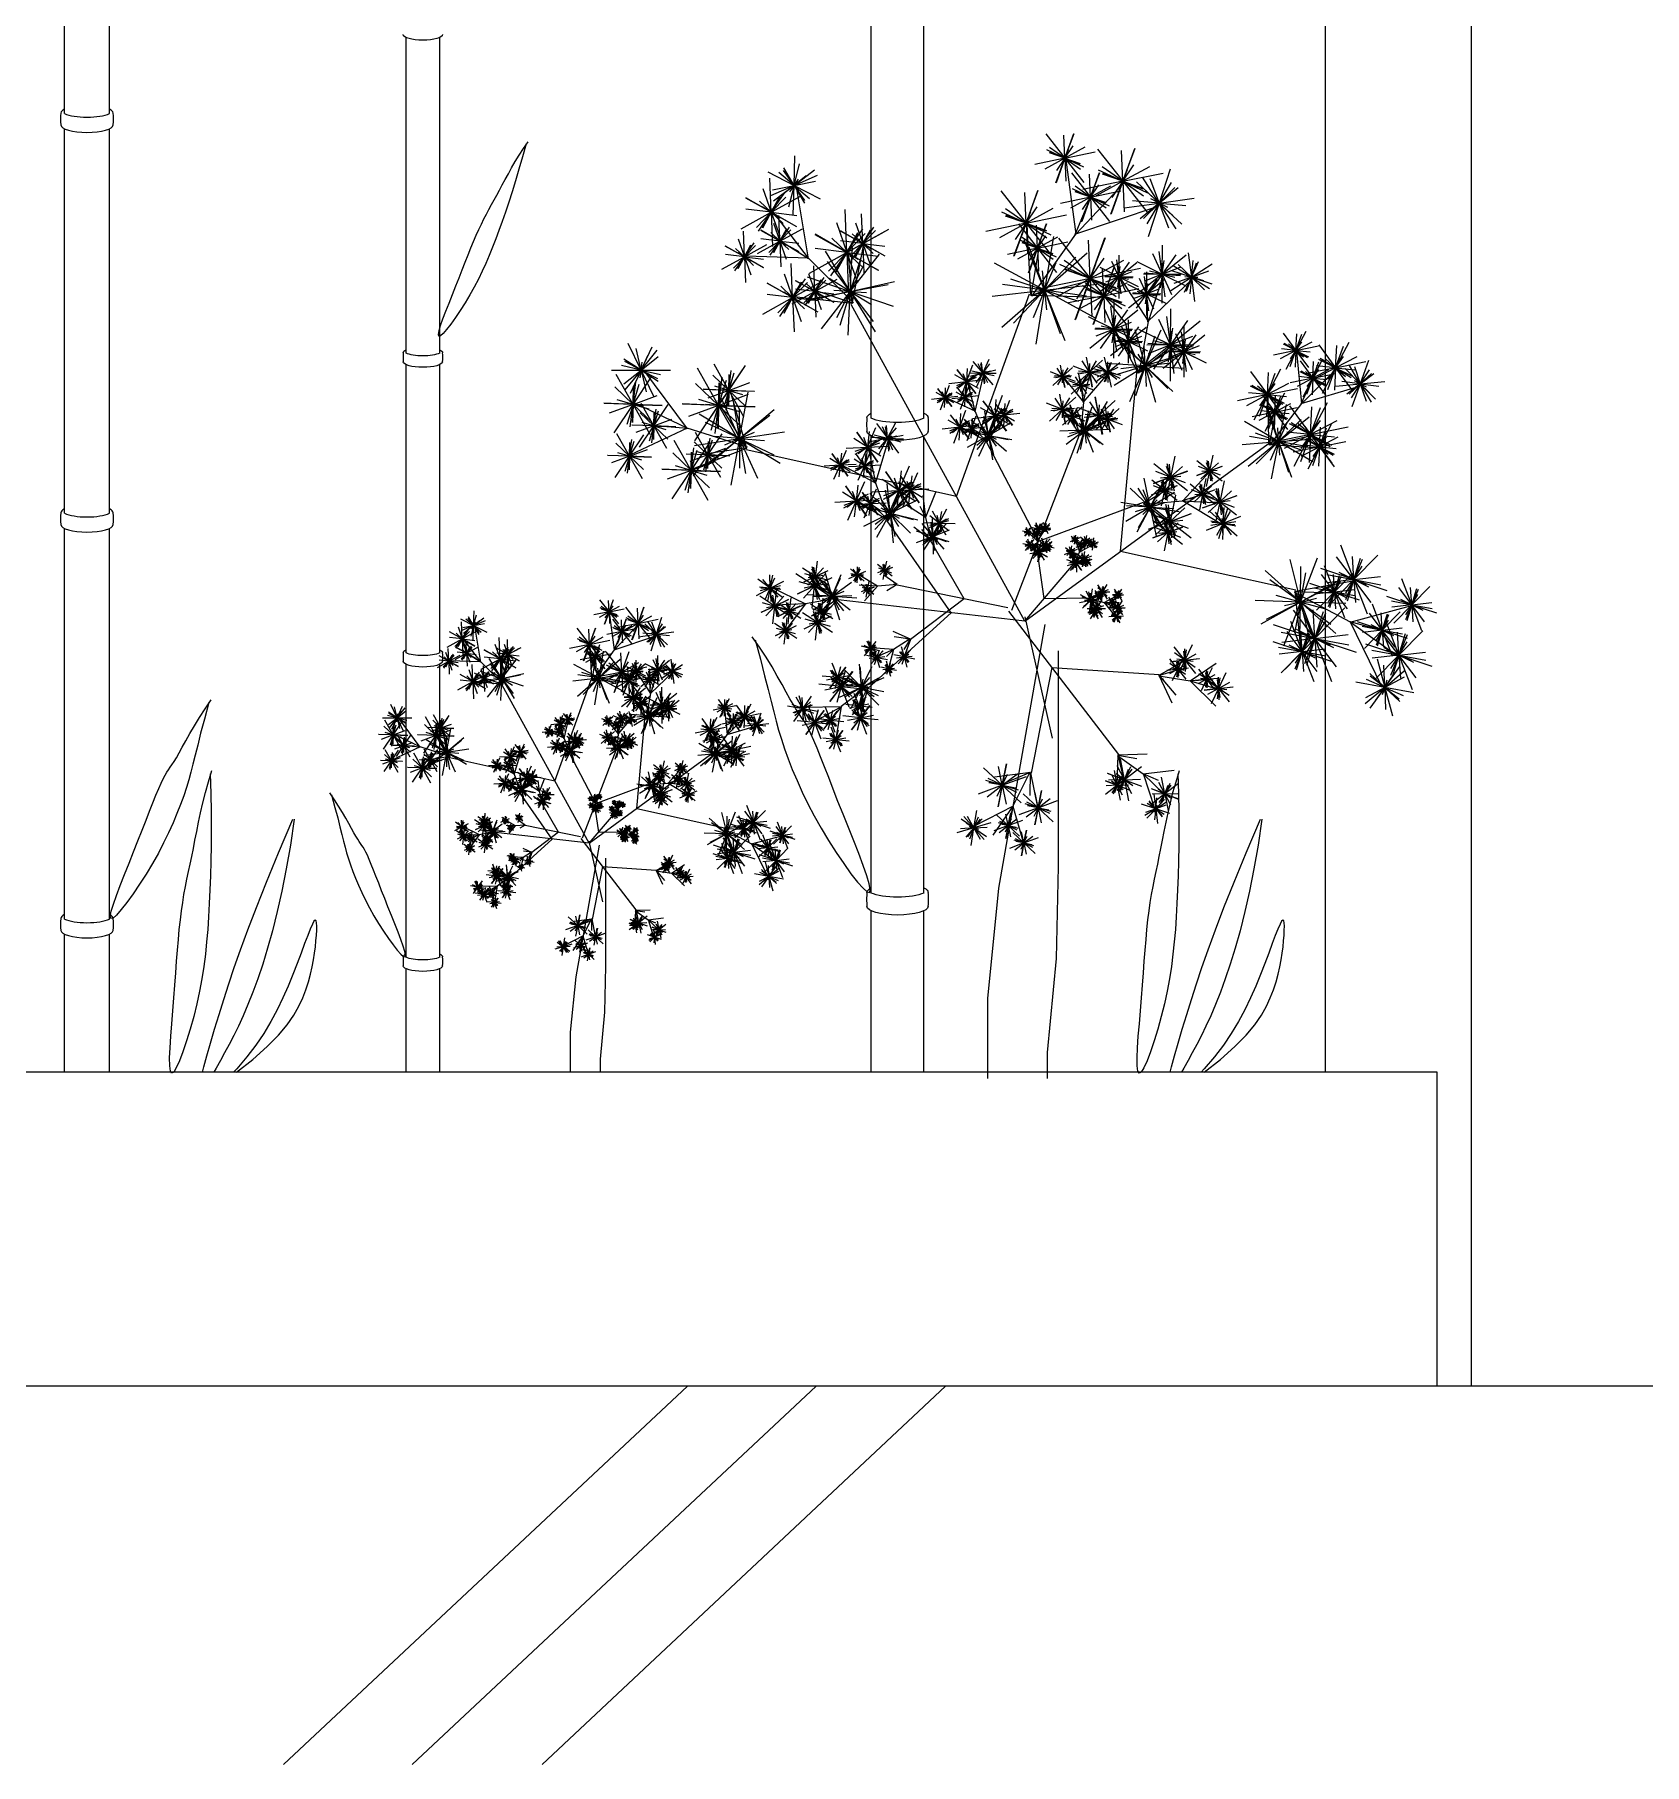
# Model space of a CAD drawing. Header units: inches. Extents: x 49 to 16292, y 24 to 11439.
# Drawn here: x 11752 to 13187, y 3019 to 4561 of the extents above; entities that cross this region are included whole.
import ezdxf

# ---------------------------------------------------------------- set-up
doc = ezdxf.new("R2010")
doc.units = ezdxf.units.IN
doc.header["$MEASUREMENT"] = 0
for name, color, linetype in [('ele', 7, 'Continuous'), ('HA', 8, 'Continuous'), ('HATCH', 8, 'Continuous')]:
    doc.layers.add(name, color=color, linetype=linetype)

# ---------------------------------------------------------------- blocks, each defined once
blk = doc.blocks.new('3DLF-PT')
at = {"color": 94, "extrusion": (1, 0, 0)}
for p, q in [((0, 0), (-13, 40.1, -21.1)), ((0, 0), (13, 40.1, 21.1)), ((0, 0), (-34.1, 24.8, 21.1)), ((0, 0), (34.1, 24.8, -21.1)), ((0, 0), (-34.1, -24.8, 21.1)), ((0, 0), (-13, -40.1, -21.1)), ((0, 0, 47.1), (0, 0)), ((0, 0), (34.1, -24.8, -21.1)), ((0, 0), (13, -40.1, 21.1)), ((0, 0), (0, 0, -47.1))]:
    blk.add_line(p, q, dxfattribs=at)
at = {"color": 94, "extrusion": (-0.258819, -0.965926, -1.7751e-16)}
for p, q in [((-42.1, 0, -21.1), (0, 0)), ((0, 0), (42.2, 0, 21.1))]:
    blk.add_line(p, q, dxfattribs=at)
blk = doc.blocks.new('3DLFS-PT')
at = {"xscale": 0.027777777777778, "yscale": 0.027777777777778, "zscale": 0.027777777777778}
blk.add_blockref('3DLF-PT', (0, 0), dxfattribs=at)
at = {"extrusion": (-0.594526, -0.148632, 0.79022), "xscale": 0.0208333333333335, "yscale": 0.0208333333333335, "zscale": 0.0208333333333335, "rotation": 200.2679952148927}
blk.add_blockref('3DLF-PT', (0, 0), dxfattribs=at)
blk = doc.blocks.new('3DLFS2-PT')
at = {"color": 33, "extrusion": (0, 1, -1.83772e-16)}
for p, q in [((9.37, 2.29, -0.15), (14.26, 10.54, -1.56)), ((0.08, -0.18, -0.06), (5.24, 7.08, -9.24)), ((0.06, -0.33, -0.04), (4.42, 3.68, -1.12)), ((0.08, -0.43, -0.06), (9.36, 2.29, -0.15)), ((9.36, 2.3, -0.17), (18.25, 3.65, -6.35)), ((0.09, -0.3, -0.08), (7.3, -3.52, -6))]:
    blk.add_line(p, q, dxfattribs=at)
at = {"color": 33, "extrusion": (0.681508, 0.548053, -0.484958)}
for p, q in [((9.26, 2.32, -0.01), (13.68, 4.79, 5.81)), ((0.01, -0.2, 0.09), (7.15, -6.17, 5.16))]:
    blk.add_line(p, q, dxfattribs=at)
at = {"color": 33, "extrusion": (0.818019, 0.551114, 0.164675)}
blk.add_line((9.27, 2.37, -0.17), (19.81, -1.38, 1.33), dxfattribs=at)
at = {"color": 33, "extrusion": (0.653029, 0.598009, -0.464692)}
blk.add_line((0.08, -0.31, 0.06), (1.81, -0.85, 8.45), dxfattribs=at)
at = {"extrusion": (0, 1, -1.83772e-16), "rotation": 215.4354665331747}
for p, xscale, yscale, zscale in [((-14.26, -1.56, 10.79), 3, 3, 3), ((-5.24, -9.24, 7.33), 4, 4, 4), ((-13.76, 5.75, 4.86), 3, 3, 3), ((-4.42, -1.12, 3.93), 3, 3, 3), ((-18.25, -6.35, 3.9), 4, 4, 4), ((-7.3, -6, -3.27), 5, 5, 5), ((-7.3, 5.06, -6.05), 3.5, 3.5, 3.5)]:
    blk.add_blockref('3DLFS-PT', p, dxfattribs=dict(at, xscale=xscale, yscale=yscale, zscale=zscale))
at = {"extrusion": (0.653029, 0.598009, -0.464692), "xscale": 6, "yscale": 6, "zscale": 6, "rotation": 203.0517037809016}
blk.add_blockref('3DLFS-PT', (-1.84, 7.83, -3.25), dxfattribs=at)
at = {"extrusion": (0.818019, 0.551114, 0.164675), "xscale": 3.5, "yscale": 3.5, "zscale": 3.5, "rotation": 173.6692506792642}
blk.add_blockref('3DLFS-PT', (-12.21, -1.27, 16.1), dxfattribs=at)
blk = doc.blocks.new('3DBR-PT')
at = {"color": 33}
for p, q in [((21.75, -0.04, 7.1), (43.53, 24.69, 19.68)), ((0, 0, -0.5), (55.26, -0.09, 18.82)), ((21.75, -0.04, 7.1), (43.53, -24.76, 19.68))]:
    blk.add_line(p, q, dxfattribs=at)
at = {"rotation": 27.21965119293506}
blk.add_blockref('3DLFS2-PT', (43.53, 24.69, 19.68), dxfattribs=at)
blk.add_blockref('3DLFS2-PT', (55.26, -0.09, 18.82))
at = {"xscale": 1.2, "yscale": 1.2, "zscale": 1.2, "rotation": 279.3470071583325}
blk.add_blockref('3DLFS2-PT', (43.53, -24.76, 19.68), dxfattribs=at)
blk = doc.blocks.new('3DBR2-PT')
at = {"color": 33}
for p, q in [((10.88, -0.02, 3.55), (21.76, 12.34, 9.84)), ((0, 0, -0.25), (27.63, -0.05, 9.41)), ((10.88, -0.02, 3.55), (21.76, -12.38, 9.84))]:
    blk.add_line(p, q, dxfattribs=at)
for p, xscale, yscale, zscale, rotation in [((21.76, 12.34, 9.84), 0.5, 0.5, 0.5, 27.21965119293506), ((21.76, -12.38, 9.84), 0.6, 0.6, 0.6, 279.3470071583325)]:
    blk.add_blockref('3DLFS2-PT', p, dxfattribs=dict(xscale=xscale, yscale=yscale, zscale=zscale, rotation=rotation))
at = {"xscale": 0.5, "yscale": 0.5, "zscale": 0.5}
blk.add_blockref('3DLFS2-PT', (27.63, -0.05, 9.41), dxfattribs=at)

msp = doc.modelspace()

# ---------------------------------------------------------------- hatches: boundary and pattern name
at = {"layer": 'ele'}
h = msp.add_hatch(dxfattribs=at)
h.set_pattern_fill('LINE', color=1, scale=2500, angle=90, style=0)
h.set_pattern_definition([(90, (-494779.54, -3319.25), (-312.5, 2e-14), [])])
h.paths.add_polyline_path([(14502.7, 7705.9), (12902.7, 7705.9), (12902.7, 3635.9), (13002.7, 3635.9), (13002.7, 3355.9), (14282.7, 3355.9), (14282.7, 3805.9), (14502.7, 3805.9), (14502.7, 4645.9)])

# ---------------------------------------------------------------- linework, layer by layer
at = {"color": 33}
for p, q in [((11779.2, 4490.3), (11779.2, 4865.5)), ((11819.2, 4490.3), (11819.2, 4865.5)), ((12498.3, 4218.7), (12498.3, 4619.7)), ((12545.1, 4218.7), (12545.1, 4619.7)), ((12083.6, 4276.7), (12083.6, 4558.1)), ((12113.6, 4276.7), (12113.6, 4558.1)), ((11779.2, 4134), (11779.2, 4476.8)), ((11819.2, 4134), (11819.2, 4476.8)), ((12083.6, 4009.5), (12083.6, 4266.5)), ((12113.6, 4009.5), (12113.6, 4266.5)), ((12498.3, 3795.5), (12498.3, 4202.8)), ((12545.1, 3795.5), (12545.1, 4202.8)), ((11779.2, 3772.3), (11779.2, 4120.5)), ((11819.2, 3772.3), (11819.2, 4120.5)), ((12581.1, 4057.7, 548.9), (12551.1, 4109.6, 571.8)), ((12619.9, 4049.8, 535), (12521.3, 4069.8, 570.2)), ((12581.1, 4057.7, 548.9), (12533.3, 4021.4, 571.8)), ((12620.6, 4046.8, 388.9), (12718.6, 3919.1, 445.1)), ((12635.1, 4041.7, -131.6), (12659.6, 3933.4)), ((12083.6, 3738.2), (12083.6, 3999.3)), ((12113.6, 3738.2), (12113.6, 3999.3)), ((12659.2, 3996.6, 411), (12640.8, 3902.4, 447.6)), ((12659.2, 3996.6, 411), (12754.9, 3990.2, 447.6)), ((12219.6, 3849.7, 274.4), (12204.6, 3875.6, 285.9)), ((12239, 3845.7, 267.5), (12189.7, 3855.7, 285.1)), ((12219.6, 3849.7, 274.4), (12195.7, 3831.5, 285.9)), ((12239.3, 3844.2, 194.4), (12288.3, 3780.4, 222.6)), ((12246.6, 3841.7, -65.8), (12258.8, 3787.5)), ((12258.6, 3819.1, 205.5), (12249.4, 3772, 223.8)), ((12258.6, 3819.1, 205.5), (12306.5, 3815.9, 223.8)), ((12498.3, 3635.9), (12498.3, 3779.7)), ((12545.1, 3635.9), (12545.1, 3779.7)), ((11779.2, 3635.9), (11779.2, 3758.8)), ((11819.2, 3635.9), (11819.2, 3758.8)), ((12083.6, 3635.9), (12083.6, 3728.1)), ((12113.6, 3635.9), (12113.6, 3728.1))]:
    msp.add_line(p, q, dxfattribs=at)
at = {"color": 33, "extrusion": (-0.999354, 0.035932, -1.83772e-16)}
for p, q in [((12546.8, 4130.2, 571.4), (12544.6, 4149.8, 557.9)), ((12546.8, 4130.3, 571.5), (12529.2, 4141.6, 568.4)), ((12551.5, 4109.8, 571.7), (12536.1, 4121.6, 551.6)), ((12551.8, 4109.7, 571.7), (12543.4, 4119.6, 569.3)), ((12552, 4109.8, 571.7), (12546.9, 4130.2, 571.5)), ((12551.8, 4109.8, 571.6), (12559.4, 4125.3, 558.7)), ((12202.5, 3886, 285.7), (12193.7, 3891.6, 284.2)), ((12202.5, 3885.9, 285.7), (12201.3, 3895.7, 278.9)), ((12205.1, 3875.7, 285.8), (12202.5, 3885.9, 285.7)), ((12204.8, 3875.7, 285.8), (12197.1, 3881.6, 275.8)), ((12205, 3875.7, 285.9), (12200.8, 3880.6, 284.7)), ((12204.9, 3875.7, 285.8), (12208.7, 3883.5, 279.3))]:
    msp.add_line(p, q, dxfattribs=at)
at = {"color": 33, "extrusion": (-0.521365, 0.837294, 0.164675)}
for p, q in [((12546.7, 4130, 571.4), (12555.7, 4152.8, 574.7)), ((12202.4, 3885.8, 285.7), (12206.9, 3897.2, 287.3))]:
    msp.add_line(p, q, dxfattribs=at)
at = {"color": 33, "extrusion": (-0.523211, 0.700761, -0.484958)}
for p, q in [((12546.8, 4130, 571.8), (12541.7, 4139.9, 584.5)), ((12551.6, 4109.6, 572), (12565.2, 4124.8, 583.1)), ((12202.4, 3885.8, 285.9), (12199.9, 3890.8, 292.2)), ((12204.8, 3875.6, 286), (12211.6, 3883.2, 291.5))]:
    msp.add_line(p, q, dxfattribs=at)
at = {"color": 33, "extrusion": (-0.574158, 0.674095, -0.464692)}
for p, q in [((12551.8, 4109.8, 571.9), (12553.1, 4113.5, 590.2)), ((12205, 3875.7, 286), (12205.6, 3877.6, 295.1))]:
    msp.add_line(p, q, dxfattribs=at)
at = {"color": 33, "extrusion": (-0.910853, -0.378455, 0.164675)}
for p, q in [((12503.9, 4068.9, 569.9), (12486.5, 4079.4, 572.6)), ((12181, 3855.3, 284.9), (12172.3, 3860.5, 286.3))]:
    msp.add_line(p, q, dxfattribs=at)
at = {"color": 33, "extrusion": (-0.197763, -0.98025, -1.83772e-16)}
for p, q in [((12521.3, 4070.4, 570.1), (12509.5, 4078.7, 559.3)), ((12503.8, 4069.1, 569.9), (12487.4, 4069.9, 558.6)), ((12503.8, 4069.1, 569.9), (12492.1, 4056.1, 567.4)), ((12521.3, 4070.6, 570.1), (12503.8, 4069.1, 569.9)), ((12521.3, 4070.4, 570.1), (12512.1, 4064.9, 568.2)), ((12180.9, 3855.4, 284.9), (12172.8, 3855.8, 279.3)), ((12180.9, 3855.4, 285), (12175.1, 3848.9, 283.7)), ((12189.7, 3856.1, 285.1), (12180.9, 3855.4, 285)), ((12189.7, 3856, 285), (12183.8, 3860.2, 279.6)), ((12189.7, 3856, 285.1), (12185.1, 3853.3, 284.1))]:
    msp.add_line(p, q, dxfattribs=at)
at = {"color": 33, "extrusion": (-0.758396, -0.457053, -0.464692)}
for p, q in [((12521.3, 4070.4, 570.3), (12518.4, 4072, 585.6)), ((12189.7, 3856, 285.2), (12188.2, 3856.8, 292.8))]:
    msp.add_line(p, q, dxfattribs=at)
at = {"color": 33, "extrusion": (-0.506368, -0.713027, -0.484958)}
for p, q in [((12533.2, 4021.7, 571.9), (12517.7, 4028.6, 581.2)), ((12518.2, 4012.7, 571.8), (12511.7, 4006.2, 582.4)), ((12188.2, 3827.2, 285.9), (12184.9, 3823.9, 291.2)), ((12195.6, 3831.7, 286), (12187.9, 3835.1, 290.6))]:
    msp.add_line(p, q, dxfattribs=at)
at = {"color": 33, "extrusion": (-0.636879, -0.753172, 0.164675)}
for p, q in [((12518.3, 4012.6, 571.5), (12497.9, 4014, 574.2)), ((12188.2, 3827.1, 285.7), (12178, 3827.8, 287.1))]:
    msp.add_line(p, q, dxfattribs=at)
at = {"color": 33, "extrusion": (0.272506, -0.962154, -1.83772e-16)}
for p, q in [((12518.1, 4012.7, 571.5), (12503.1, 4005.9, 560.2)), ((12518, 4012.7, 571.5), (12513.6, 3995.8, 568.9)), ((12533, 4022.1, 571.7), (12518.1, 4012.7, 571.5)), ((12533, 4021.9, 571.6), (12518.8, 4023.9, 560.9)), ((12533, 4021.9, 571.7), (12527.4, 4012.7, 569.7)), ((12533.1, 4021.6, 571.7), (12527.7, 4006.4, 555)), ((12188.1, 3827.2, 285.7), (12180.6, 3823.8, 280.1)), ((12188.1, 3827.2, 285.8), (12185.8, 3818.7, 284.5)), ((12195.5, 3831.9, 285.8), (12188.1, 3827.2, 285.8)), ((12195.6, 3831.8, 285.8), (12188.4, 3832.8, 280.4)), ((12195.6, 3831.8, 285.9), (12192.7, 3827.2, 284.9)), ((12195.6, 3831.7, 285.8), (12192.9, 3824, 277.5))]:
    msp.add_line(p, q, dxfattribs=at)
at = {"color": 33, "extrusion": (-0.465353, -0.753331, -0.464692)}
for p, q in [((12533, 4021.9, 571.9), (12529.7, 4022, 587.2)), ((12195.6, 3831.8, 285.9), (12193.9, 3831.8, 293.6))]:
    msp.add_line(p, q, dxfattribs=at)
at = {"color": 33, "extrusion": (0.425567, 0.904927, -1.83772e-16)}
for p, q in [((12754.7, 3989.3, 447.5), (12771.1, 3994.4, 444.4)), ((12754.9, 3989.7, 447.5), (12777.5, 4002.4, 420.7)), ((12782.5, 3984.7, 447.2), (12805.6, 4000.3, 443.1)), ((12754.6, 3989, 447.5), (12782.4, 3984.7, 447.2)), ((12754.8, 3989.3, 447.4), (12769.8, 3971.9, 430.2)), ((12782.4, 3984.7, 447.1), (12807.6, 3977.2, 429.1)), ((12306.4, 3815.5, 223.8), (12314.6, 3818, 222.2)), ((12306.4, 3815.5, 223.7), (12314, 3806.8, 215.1)), ((12306.4, 3815.3, 223.7), (12320.3, 3813.2, 223.6)), ((12306.5, 3815.7, 223.7), (12317.8, 3822, 210.4)), ((12320.3, 3813.2, 223.6), (12331.8, 3821, 221.6)), ((12320.3, 3813.2, 223.6), (12332.8, 3809.4, 214.6))]:
    msp.add_line(p, q, dxfattribs=at)
at = {"color": 33, "extrusion": (0.849949, 0.205921, -0.484958)}
for p, q in [((12754.7, 3989.7, 447.9), (12766.1, 3965.1, 462.7)), ((12782.2, 3984.9, 447.6), (12796.9, 3985.9, 464.6)), ((12306.4, 3815.7, 223.9), (12312.1, 3803.4, 231.3)), ((12320.2, 3813.3, 223.8), (12327.5, 3813.8, 232.3))]:
    msp.add_line(p, q, dxfattribs=at)
at = {"color": 33, "extrusion": (0.845436, 0.263247, -0.464692)}
for p, q in [((12754.7, 3989.3, 447.8), (12758.6, 3985.8, 472.2)), ((12306.4, 3815.5, 223.9), (12308.4, 3813.7, 236.1))]:
    msp.add_line(p, q, dxfattribs=at)
at = {"color": 33, "extrusion": (0.974784, 0.150596, 0.164675)}
for p, q in [((12782.3, 3985, 447.1), (12805.4, 3962, 451.5)), ((12320.2, 3813.3, 223.6), (12331.8, 3801.8, 225.8))]:
    msp.add_line(p, q, dxfattribs=at)
at = {"color": 33, "extrusion": (0.850013, -0.205652, -0.484958)}
for p, q in [((12718.1, 3918.7, 445.4), (12717, 3891.6, 460.2)), ((12740.4, 3901.9, 445.1), (12753.9, 3896.1, 462.1)), ((12288.1, 3780.2, 222.7), (12287.6, 3766.7, 230.1)), ((12299.2, 3771.8, 222.6), (12306, 3768.9, 231))]:
    msp.add_line(p, q, dxfattribs=at)
at = {"color": 33, "extrusion": (0.792356, 0.610059, -1.83772e-16)}
for p, q in [((12717.7, 3918.2, 445), (12740.5, 3901.6, 444.7)), ((12717.9, 3918.4, 445), (12734.9, 3915.4, 441.9)), ((12718, 3918.4, 444.9), (12723.4, 3896, 427.7)), ((12718.3, 3918.6, 445), (12744.2, 3919.6, 418.2)), ((12740.5, 3901.6, 444.7), (12768.2, 3904.9, 440.6)), ((12740.5, 3901.6, 444.6), (12759.4, 3883.5, 426.6)), ((12287.9, 3779.9, 222.5), (12299.3, 3771.6, 222.3)), ((12288, 3780, 222.5), (12296.5, 3778.6, 220.9)), ((12288.1, 3780, 222.4), (12290.8, 3768.8, 213.8)), ((12288.2, 3780.1, 222.5), (12301.2, 3780.6, 209.1)), ((12299.3, 3771.6, 222.3), (12313.2, 3773.3, 220.3)), ((12299.3, 3771.6, 222.3), (12308.8, 3762.6, 213.3))]:
    msp.add_line(p, q, dxfattribs=at)
at = {"color": 33, "extrusion": (0.872222, -0.15261, -0.464692)}
for p, q in [((12718, 3918.4, 445.3), (12719.8, 3913.4, 469.7)), ((12288.1, 3780, 222.6), (12289, 3777.6, 234.9))]:
    msp.add_line(p, q, dxfattribs=at)
at = {"color": 33, "extrusion": (-0.064868, -0.872128, -0.484958)}
for p, q in [((12640.2, 3902.8, 447.9), (12608, 3898.8, 465.7)), ((12624.6, 3873.2, 447.6), (12620.4, 3856, 467.9)), ((12249.2, 3772.2, 224), (12233, 3770.2, 232.8)), ((12241.4, 3757.4, 223.8), (12239.2, 3748.8, 234))]:
    msp.add_line(p, q, dxfattribs=at)
at = {"color": 33, "extrusion": (0.730649, -0.682754, -1.83772e-16)}
for p, q in [((12639.8, 3902.9, 447.4), (12614.4, 3892.1, 426.7)), ((12639.5, 3903.2, 447.4), (12624.3, 3873, 447.1)), ((12639.8, 3903, 447.5), (12639.6, 3882.3, 443.7)), ((12640.1, 3902.6, 447.4), (12646.4, 3872.1, 415.4)), ((12624.3, 3873, 447), (12606.5, 3847, 425.4)), ((12624.3, 3873, 447.1), (12633.7, 3840.8, 442.2)), ((12249, 3772.3, 223.7), (12236.2, 3766.9, 213.3)), ((12248.8, 3772.4, 223.7), (12241.2, 3757.3, 223.6)), ((12248.9, 3772.3, 223.8), (12248.9, 3762, 221.9)), ((12249.1, 3772.1, 223.7), (12252.2, 3756.9, 207.7)), ((12241.2, 3757.3, 223.5), (12232.3, 3744.3, 212.7)), ((12241.2, 3757.3, 223.6), (12245.9, 3741.2, 221.1))]:
    msp.add_line(p, q, dxfattribs=at)
at = {"color": 33, "extrusion": (0.935719, -0.31195, 0.164675)}
for p, q in [((12740.5, 3902, 444.6), (12750.6, 3871, 449)), ((12299.3, 3771.8, 222.3), (12304.3, 3756.3, 224.5))]:
    msp.add_line(p, q, dxfattribs=at)
at = {"color": 33, "extrusion": (-0.155835, -0.97396, 0.164675)}
for p, q in [((12624.7, 3873, 447), (12590, 3855.1, 452.3)), ((12241.4, 3757.3, 223.5), (12224.1, 3748.4, 226.1))]:
    msp.add_line(p, q, dxfattribs=at)
at = {"color": 33}
for points in [[(12653.1, 4034.8), (12611.6, 3799.8), (12601.9, 3701.5), (12601.9, 3630.2)], [(12664.9, 4011.4), (12664.8, 3819.1), (12663.2, 3737), (12655.1, 3653.2), (12655.1, 3630.2)], [(12255.6, 3838.2), (12234.8, 3720.7), (12230, 3671.6), (12230, 3635.9)], [(12261.5, 3826.5), (12261.4, 3730.4), (12260.6, 3689.3), (12256.6, 3647.4), (12256.6, 3635.9)]]:
    msp.add_lwpolyline(points, dxfattribs=at)
for centre, radius, start, end in [((11826.1, 4485.5), 50.5, 173.9853, 186.0147), ((11772.3, 4485.5), 50.5, 353.9853, 6.0147), ((12118.8, 4273.1), 37.9, 173.9853, 186.0147), ((12078.5, 4273.1), 37.9, 353.9853, 6.0147), ((12553.2, 4213.1), 59.1, 173.9853, 186.0147), ((12490.3, 4213.1), 59.1, 353.9853, 6.0147), ((11826.1, 4129.2), 50.5, 173.9853, 186.0147), ((11772.3, 4129.2), 50.5, 353.9853, 6.0147), ((12118.8, 4005.9), 37.9, 173.9853, 186.0147), ((12078.5, 4005.9), 37.9, 353.9853, 6.0147), ((12553.2, 3789.9), 59.1, 173.9853, 186.0147), ((12490.3, 3789.9), 59.1, 353.9853, 6.0147), ((11826.1, 3767.5), 50.5, 173.9853, 186.0147), ((11772.3, 3767.5), 50.5, 353.9853, 6.0147), ((12118.8, 3734.6), 37.9, 173.9853, 186.0147), ((12078.5, 3734.6), 37.9, 353.9853, 6.0147)]:
    msp.add_arc(centre, radius, start, end, dxfattribs=at)
at = {"color": 33, "extrusion": (0, 0, -1)}
for centre, major_axis, start_param, end_param in [((12098.6, 4560.7), (-17.5, 0), 3.141593, 6.283185), ((12098.6, 4277.1), (17.5, 0), 3.141593, 3.682692), ((12098.6, 4279.3), (17.5, 0), 0.5411, 2.600493), ((12098.6, 4277.1), (-17.5, 0), 2.600493, 3.141593), ((12098.6, 4269.1), (-17.5, 0), 3.141593, 6.283185), ((12521.7, 4219.2), (27.3, 0), 3.141593, 3.682692), ((12521.7, 4222.7), (27.3, 0), 0.5411, 2.600493), ((12521.7, 4219.2), (-27.3, 0), 2.600493, 3.141593), ((12521.7, 4206.9), (-27.3, 0), 3.141593, 6.283185), ((12098.6, 4009.8), (17.5, 0), 3.141593, 3.682692), ((12098.6, 4012.1), (17.5, 0), 0.5411, 2.600493), ((12098.6, 4009.8), (-17.5, 0), 2.600493, 3.141593), ((12098.6, 4001.9), (-17.5, 0), 3.141593, 6.283185), ((12521.7, 3796.1), (27.3, 0), 9.424778, 9.965877), ((12521.7, 3799.5), (27.3, 0), 0.5411, 2.600493), ((12521.7, 3796.1), (27.3, 0), 5.742086, 6.283185), ((12521.7, 3783.7), (-27.3, 0), 3.141593, 6.283185), ((12098.6, 3738.6), (17.5, 0), 9.424778, 9.965877), ((12098.6, 3740.8), (17.5, 0), 0.5411, 2.600493), ((12098.6, 3738.6), (17.5, 0), 5.742086, 6.283185), ((12098.6, 3730.6), (-17.5, 0), 3.141593, 6.283185)]:
    msp.add_ellipse(centre, major_axis=major_axis, ratio=0.285714, start_param=start_param, end_param=end_param, dxfattribs=at)
at = {"color": 33}
for centre, major_axis, start_param, end_param in [((11799.2, 4490.8), (23.3, 0), 2.600493, 3.141593), ((11799.2, 4493.7), (-23.3, 0), 0.5411, 2.600493), ((11799.2, 4490.8), (-23.3, 0), 3.141593, 3.682692), ((11799.2, 4480.2), (23.3, 0), 3.141593, 6.283185), ((11799.2, 4134.5), (23.3, 0), 2.600493, 3.141593), ((11799.2, 4137.4), (-23.3, 0), 0.5411, 2.600493), ((11799.2, 4134.5), (-23.3, 0), 3.141593, 3.682692), ((11799.2, 4123.9), (23.3, 0), 3.141593, 6.283185), ((11799.2, 3772.8), (-23.3, 0), 5.742086, 6.283185), ((11799.2, 3775.7), (-23.3, 0), 0.5411, 2.600493), ((11799.2, 3772.8), (-23.3, 0), 9.424778, 9.965877), ((11799.2, 3762.2), (23.3, 0), 3.141593, 6.283185)]:
    msp.add_ellipse(centre, major_axis=major_axis, ratio=0.285714, start_param=start_param, end_param=end_param, dxfattribs=at)
at = {"layer": 'ele', "color": 3}
for p, q in [((12902.7, 7390), (12902.7, 3635.9)), ((13002.7, 3635.9), (9832.7, 3635.9)), ((13002.7, 3355.9), (13002.7, 3635.9))]:
    msp.add_line(p, q, dxfattribs=at)
at = {"layer": 'ele', "color": 2}
msp.add_line((14282.7, 3355.9), (1817.7, 3355.9), dxfattribs=at)
at = {"layer": 'HA', "color": 94}
for points in [[(12190.7, 4463.4), (12187.4, 4451.6), (12184.2, 4440.6), (12181.1, 4430.3), (12178.1, 4420.5), (12175.1, 4411.3), (12172.1, 4402.5), (12169.2, 4394.2), (12166.3, 4386.2), (12163.5, 4378.5), (12160.6, 4371.1), (12157.7, 4363.8), (12154.7, 4356.7), (12151.5, 4349.7), (12148.1, 4342.7), (12144.4, 4335.7), (12140.5, 4328.7), (12136.3, 4321.7), (12131.9, 4314.8), (12127.6, 4308.4), (12123.4, 4302.7), (12119.7, 4297.9), (12116.6, 4294.4), (12114.2, 4292.3), (12112.7, 4291.9), (12112.4, 4293.5), (12113, 4296.8), (12114.4, 4301.5), (12116.4, 4307.4), (12119, 4314.1), (12121.9, 4321.4), (12124.9, 4329), (12127.9, 4336.6), (12130.9, 4344), (12133.6, 4351.1), (12136.3, 4357.9), (12138.9, 4364.3), (12141.3, 4370.5), (12143.7, 4376.3), (12146.1, 4381.9), (12148.4, 4387), (12150.7, 4391.8), (12152.9, 4396.4), (12155.2, 4400.7), (12157.5, 4404.9), (12159.8, 4409.1), (12162.1, 4413.3), (12164.5, 4417.5), (12166.9, 4422), (12169.4, 4426.7), (12172, 4431.6), (12174.8, 4436.7), (12177.7, 4442), (12180.9, 4447.5), (12184.4, 4453.2), (12188.2, 4459.1), (12192.3, 4465.1)], [(12394.7, 4021.3), (12399.4, 4003.9), (12403.2, 3989.2), (12406.3, 3976.8), (12409, 3966.3), (12411.3, 3957), (12413.4, 3948.6), (12415.7, 3940.6), (12418.1, 3932.6), (12420.9, 3924), (12424.2, 3915), (12427.9, 3905.6), (12432.1, 3895.7), (12436.7, 3885.5), (12441.8, 3875), (12447.4, 3864.3), (12453.5, 3853.4), (12460.1, 3842.4), (12466.9, 3831.7), (12473.7, 3821.7), (12480.1, 3812.7), (12486, 3805.3), (12490.9, 3799.8), (12494.6, 3796.5), (12496.9, 3796), (12497.4, 3798.5), (12496.5, 3803.6), (12494.3, 3810.9), (12491.1, 3820.1), (12487.1, 3830.6), (12482.6, 3842), (12477.9, 3853.8), (12473.1, 3865.7), (12468.6, 3877.2), (12464.3, 3888.1), (12460.3, 3898.5), (12456.5, 3908.1), (12453, 3916.8), (12449.9, 3924.7), (12447, 3931.5), (12444.5, 3937.3), (12442.3, 3941.9), (12440.4, 3945.5), (12438.6, 3948.5), (12436.8, 3951.2), (12435, 3953.8), (12433.1, 3956.5), (12431, 3959.8), (12428.6, 3963.8), (12425.7, 3968.7), (12422.5, 3974.6), (12418.7, 3981.4), (12414.5, 3988.9), (12409.8, 3997), (12404.5, 4005.6), (12398.6, 4014.6), (12392.2, 4024)], [(11907.8, 3965.3), (11903.8, 3950.4), (11900.5, 3937.9), (11897.9, 3927.3), (11895.6, 3918.3), (11893.6, 3910.4), (11891.8, 3903.2), (11889.9, 3896.4), (11887.8, 3889.5), (11885.4, 3882.2), (11882.6, 3874.5), (11879.4, 3866.4), (11875.9, 3858), (11871.9, 3849.2), (11867.5, 3840.3), (11862.8, 3831.1), (11857.5, 3821.8), (11851.9, 3812.4), (11846.1, 3803.3), (11840.3, 3794.7), (11834.8, 3787.1), (11829.8, 3780.7), (11825.6, 3775.9), (11822.4, 3773.2), (11820.5, 3772.7), (11820, 3774.8), (11820.8, 3779.2), (11822.7, 3785.5), (11825.4, 3793.3), (11828.8, 3802.3), (11832.6, 3812), (11836.7, 3822.2), (11840.8, 3832.3), (11844.6, 3842.1), (11848.3, 3851.5), (11851.8, 3860.3), (11855, 3868.5), (11857.9, 3876), (11860.6, 3882.7), (11863.1, 3888.6), (11865.2, 3893.5), (11867.1, 3897.4), (11868.8, 3900.5), (11870.3, 3903.1), (11871.8, 3905.4), (11873.3, 3907.6), (11874.9, 3909.9), (11876.8, 3912.7), (11878.9, 3916.1), (11881.3, 3920.4), (11884.1, 3925.4), (11887.3, 3931.2), (11890.9, 3937.6), (11894.9, 3944.5), (11899.4, 3951.9), (11904.5, 3959.6), (11910, 3967.6)], [(11909.1, 3901.7), (11909.6, 3884.3), (11909.8, 3867.9), (11909.9, 3852.4), (11909.8, 3837.8), (11909.6, 3824), (11909.3, 3810.8), (11908.8, 3798.2), (11908.2, 3786.1), (11907.6, 3774.4), (11906.8, 3763), (11905.8, 3751.9), (11904.7, 3740.9), (11903.3, 3729.9), (11901.6, 3719), (11899.5, 3708), (11897.1, 3696.7), (11894.3, 3685.4), (11891.2, 3674.2), (11888, 3663.6), (11884.7, 3654), (11881.7, 3645.9), (11878.8, 3639.7), (11876.5, 3635.9), (11874.6, 3634.8), (11873.5, 3636.8), (11872.9, 3641.6), (11872.8, 3648.6), (11873.2, 3657.5), (11873.8, 3667.8), (11874.7, 3678.9), (11875.7, 3690.6), (11876.6, 3702.2), (11877.5, 3713.5), (11878.3, 3724.4), (11879.1, 3734.8), (11879.9, 3744.7), (11880.7, 3754.1), (11881.5, 3763.1), (11882.4, 3771.6), (11883.4, 3779.6), (11884.5, 3787.2), (11885.6, 3794.3), (11886.9, 3801.2), (11888.3, 3807.9), (11889.7, 3814.6), (11891.1, 3821.2), (11892.5, 3828.1), (11894, 3835.2), (11895.4, 3842.6), (11897, 3850.4), (11898.6, 3858.6), (11900.4, 3867.1), (11902.4, 3875.9), (11904.8, 3885.2), (11907.5, 3894.7), (11910.6, 3904.7)], [(12771.6, 3901.7), (12772, 3884.3), (12772.3, 3867.9), (12772.4, 3852.4), (12772.3, 3837.8), (12772.1, 3824), (12771.7, 3810.8), (12771.3, 3798.2), (12770.7, 3786.1), (12770.1, 3774.4), (12769.3, 3763), (12768.3, 3751.9), (12767.2, 3740.9), (12765.8, 3729.9), (12764.1, 3719), (12762, 3708), (12759.6, 3696.7), (12756.8, 3685.4), (12753.7, 3674.2), (12750.5, 3663.6), (12747.2, 3654), (12744.1, 3645.9), (12741.3, 3639.7), (12738.9, 3635.9), (12737.1, 3634.8), (12735.9, 3636.8), (12735.4, 3641.6), (12735.3, 3648.6), (12735.7, 3657.5), (12736.3, 3667.8), (12737.2, 3678.9), (12738.1, 3690.6), (12739.1, 3702.2), (12740, 3713.5), (12740.8, 3724.4), (12741.6, 3734.8), (12742.4, 3744.7), (12743.2, 3754.1), (12744, 3763.1), (12744.9, 3771.6), (12745.9, 3779.6), (12746.9, 3787.2), (12748.1, 3794.3), (12749.4, 3801.2), (12750.7, 3807.9), (12752.1, 3814.6), (12753.6, 3821.2), (12755, 3828.1), (12756.5, 3835.2), (12757.9, 3842.6), (12759.4, 3850.4), (12761.1, 3858.6), (12762.9, 3867.1), (12764.9, 3875.9), (12767.2, 3885.2), (12769.9, 3894.7), (12773.1, 3904.7)], [(12017.2, 3883), (12020.2, 3871.8), (12022.7, 3862.4), (12024.7, 3854.5), (12026.4, 3847.7), (12027.8, 3841.7), (12029.2, 3836.4), (12030.6, 3831.2), (12032.2, 3826.1), (12034, 3820.6), (12036.1, 3814.8), (12038.5, 3808.8), (12041.2, 3802.4), (12044.1, 3795.9), (12047.4, 3789.2), (12051, 3782.3), (12054.9, 3775.3), (12059.1, 3768.3), (12063.5, 3761.4), (12067.9, 3755), (12072, 3749.3), (12075.7, 3744.5), (12078.9, 3740.9), (12081.3, 3738.9), (12082.7, 3738.5), (12083.1, 3740.1), (12082.5, 3743.4), (12081.1, 3748.1), (12079, 3754), (12076.5, 3760.7), (12073.6, 3768), (12070.5, 3775.6), (12067.5, 3783.2), (12064.6, 3790.6), (12061.8, 3797.6), (12059.2, 3804.2), (12056.8, 3810.4), (12054.6, 3816), (12052.6, 3821), (12050.8, 3825.4), (12049.1, 3829.1), (12047.7, 3832), (12046.5, 3834.4), (12045.3, 3836.3), (12044.2, 3838), (12043.1, 3839.7), (12041.9, 3841.4), (12040.5, 3843.5), (12038.9, 3846.1), (12037.1, 3849.3), (12035, 3853), (12032.6, 3857.4), (12029.9, 3862.2), (12026.9, 3867.3), (12023.5, 3872.9), (12019.7, 3878.7), (12015.6, 3884.7)], [(11902.3, 3635.9), (11903.4, 3640.5), (11906.1, 3650.5), (11909.3, 3661.8), (11912.9, 3674), (11916.9, 3687.1), (11921.1, 3700.6), (11925.6, 3714.5), (11930.5, 3729.1), (11936, 3745), (11942.5, 3762.7), (11950.2, 3782.6), (11959.2, 3805.3), (11970, 3831.3), (11982.6, 3861.2)], [(11983.8, 3861.2), (11980.5, 3838.3), (11976.8, 3817), (11972.9, 3797.2), (11968.8, 3778.9), (11964.6, 3761.9), (11960.2, 3746.4), (11955.8, 3732.1), (11951.4, 3719), (11947, 3707), (11942.6, 3696.1), (11938.3, 3686.1), (11934.1, 3676.9), (11930, 3668.4), (11925.9, 3660.5), (11921.9, 3653.1), (11918.1, 3646.1), (11914.4, 3639.3), (11912.4, 3635.9)], [(12764.8, 3635.9), (12765.9, 3640.5), (12768.6, 3650.5), (12771.8, 3661.8), (12775.4, 3674), (12779.4, 3687.1), (12783.6, 3700.6), (12788.1, 3714.5), (12793, 3729.1), (12798.5, 3745), (12805, 3762.7), (12812.6, 3782.6), (12821.7, 3805.3), (12832.4, 3831.3), (12845.1, 3861.2)], [(12846.3, 3861.2), (12843, 3838.3), (12839.3, 3817), (12835.4, 3797.2), (12831.3, 3778.9), (12827, 3761.9), (12822.7, 3746.4), (12818.3, 3732.1), (12813.8, 3719), (12809.5, 3707), (12805.1, 3696.1), (12800.8, 3686.1), (12796.6, 3676.9), (12792.5, 3668.4), (12788.4, 3660.5), (12784.4, 3653.1), (12780.6, 3646.1), (12776.8, 3639.3), (12774.9, 3635.9)], [(11932.4, 3635.9), (11946.9, 3647.2), (11959.8, 3658.6), (11970, 3668.8), (11977.7, 3678.1), (11983.6, 3686.6), (11988, 3694.5), (11991.5, 3702), (11994.3, 3709.3), (11996.6, 3716.3), (11998.5, 3723.1), (12000, 3729.7), (12001.2, 3735.9), (12002.1, 3741.9), (12002.8, 3747.6), (12003.3, 3752.9), (12003.7, 3757.9), (12004, 3762.3), (12004, 3766.1), (12003.8, 3768.9), (12003.4, 3770.7), (12002.6, 3771.2), (12001.5, 3770.3), (12000.1, 3767.7), (11998.2, 3763.4), (11995.9, 3757.6), (11993.2, 3750.4), (11990.1, 3742), (11986.6, 3732.8), (11982.7, 3722.9), (11978.4, 3712.6), (11973.7, 3702), (11968.6, 3691.5), (11963, 3680.9), (11956.7, 3670.4), (11949.7, 3659.9), (11941.7, 3649.4), (11932.7, 3638.9), (11929.8, 3635.9)], [(12794.9, 3635.9), (12809.4, 3647.2), (12822.3, 3658.6), (12832.4, 3668.8), (12840.2, 3678.1), (12846.1, 3686.6), (12850.5, 3694.5), (12853.9, 3702), (12856.7, 3709.3), (12859.1, 3716.3), (12861, 3723.1), (12862.5, 3729.7), (12863.7, 3735.9), (12864.6, 3741.9), (12865.3, 3747.6), (12865.8, 3752.9), (12866.2, 3757.9), (12866.4, 3762.3), (12866.5, 3766.1), (12866.3, 3768.9), (12865.9, 3770.7), (12865.1, 3771.2), (12864, 3770.3), (12862.6, 3767.7), (12860.7, 3763.4), (12858.4, 3757.6), (12855.7, 3750.4), (12852.6, 3742), (12849, 3732.8), (12845.1, 3722.9), (12840.9, 3712.6), (12836.2, 3702), (12831.1, 3691.5), (12825.5, 3680.9), (12819.2, 3670.4), (12812.2, 3659.9), (12804.2, 3649.4), (12795.1, 3638.9), (12792.2, 3635.9)]]:
    msp.add_lwpolyline(points, dxfattribs=at)
at = {"layer": 'HATCH'}
for p, q in [((12334.4, 3355.9), (11974.4, 3018.8)), ((12449.1, 3355.9), (12089.1, 3018.8)), ((12564.4, 3355.9), (12204.8, 3018.8))]:
    msp.add_line(p, q, dxfattribs=at)

# ---------------------------------------------------------------- block references
at = {"extrusion": (0, 0, -1)}
for name, p, xscale, yscale, zscale, rotation in [('3DBR-PT', (-12635.2, 4037.9, 604.9), -5.825524367692441, 5.825524367683101, -5.825524367681632, 241.1486261601753), ('3DBR-PT', (-12635.2, 4037.9, 975), -4.854603639714734, 4.854603639731067, -6.068254549668366, 323.7863385864435), ('3DBR-PT', (-12623.5, 4047.5, -44.4), -3.034127274810729, 3.034127274833736, -3.034127274834183, 291.0173457180952), ('3DBR2-PT', (-12635.2, 4037.9, 1114.6), -6.068254549622532, 6.068254549667472, -6.068254549668366, 186.4062035346967), ('3DBR2-PT', (-12635.2, 4037.9, 131.6), -2.427301819838268, 2.42730181987281, -2.427301819867347, 310.4062035340838), ('3DBR-PT', (-12246.7, 3839.8, 302.4), -2.91276218384622, 2.912762183841551, -2.912762183840816, 241.1486261601753), ('3DBR-PT', (-12246.7, 3839.8, 487.5), -2.427301819857367, 2.427301819865534, -3.034127274834183, 323.7863385864435), ('3DBR-PT', (-12240.8, 3844.6, -22.2), -1.517063637405364, 1.517063637416868, -1.517063637417092, 291.0173457180952), ('3DBR2-PT', (-12246.7, 3839.8, 557.3), -3.034127274811266, 3.034127274833736, -3.034127274834183, 186.4062035346967), ('3DBR2-PT', (-12246.7, 3839.8, 65.8), -1.213650909919134, 1.213650909936405, -1.213650909933673, 310.4062035340838)]:
    msp.add_blockref(name, p, dxfattribs=dict(at, xscale=xscale, yscale=yscale, zscale=zscale, rotation=rotation))
at = {"extrusion": (0.999354, -0.035932, 2.05977e-16), "rotation": 144.5645334667994}
for p, xscale, yscale, zscale in [((4573.9, 558.7, 12402.5), -10.92285818939616, 10.92285818940307, -10.92285818941393), ((4319.6, 279.3, 12061), -5.461429094698082, 5.461429094701533, -5.461429094706954)]:
    msp.add_blockref('3DLFS-PT', p, dxfattribs=dict(at, xscale=xscale, yscale=yscale, zscale=zscale))
at = {"extrusion": (0.574158, -0.674095, 0.464692), "rotation": 156.9482962190943}
for p, xscale, yscale, zscale in [((12223.7, -1804.6, 4708.9), -13.1074298272987, 13.10742982727026, -13.10742982729671), ((11806.2, -2044.7, 4531.2), -6.553714913649351, 6.553714913626359, -6.553714913648356)]:
    msp.add_blockref('3DLFS-PT', p, dxfattribs=dict(at, xscale=xscale, yscale=yscale, zscale=zscale))
at = {"extrusion": (0.910853, 0.378455, -0.164675), "rotation": 186.3307493206679}
for p, xscale, yscale, zscale in [((-1023.8, 2721.4, 12822.1), -6.371667277167506, 6.371667277145716, -6.371667277161062), ((-1105.4, 2377.4, 12500.7), -3.18583363858375, 3.185833638572858, -3.185833638580445)]:
    msp.add_blockref('3DLFS-PT', p, dxfattribs=dict(at, xscale=xscale, yscale=yscale, zscale=zscale))
at = {"extrusion": (0.197763, 0.98025, 1.29754e-16)}
for p, xscale, yscale, zscale, rotation in [((-11455.8, 579.4, 6476.7), -6.371667277116315, 6.371667277151792, -6.371667277158691, 144.5645334665983), ((-11179.8, 289.7, 6195.8), -3.185833638558195, 3.185833638575896, -3.185833638579568, 144.5645334665987)]:
    msp.add_blockref('3DLFS-PT', p, dxfattribs=dict(at, xscale=xscale, yscale=yscale, zscale=zscale, rotation=rotation))
at = {"extrusion": (0.197763, 0.98025, 1.1705e-16)}
for p, xscale, yscale, zscale, rotation in [((-11444.1, 580.7, 6456.9), -5.461429094740162, 5.461429094701529, -5.461429094710123, 144.5645334671137), ((-11173.9, 290.3, 6185.8), -2.730714547370117, 2.730714547350765, -2.730714547355063, 144.5645334671143)]:
    msp.add_blockref('3DLFS-PT', p, dxfattribs=dict(at, xscale=xscale, yscale=yscale, zscale=zscale, rotation=rotation))
at = {"extrusion": (0.636879, 0.753172, -0.164675)}
for p, xscale, yscale, zscale, rotation in [((-6951.6, 2400, 10887.5), -6.371667277197254, 6.371667277146628, -6.371667277129157, 186.330749320617), ((-6827.5, 2059.4, 10591.2), -3.185833638598478, 3.185833638573313, -3.185833638546211, 186.3307493206168)]:
    msp.add_blockref('3DLFS-PT', p, dxfattribs=dict(at, xscale=xscale, yscale=yscale, zscale=zscale, rotation=rotation))
at = {"extrusion": (-0.272506, 0.962154, 1.78188e-16)}
for p, xscale, yscale, zscale, rotation in [((-13121.6, 560.2, 446.7), -7.281905459552425, 7.281905459602038, -7.281905459598908, 144.5645334665474), ((-13145.3, 555, 440.4), -7.281905459552425, 7.281905459602038, -7.281905459598908, 144.5645334665474), ((-12761.6, 280.1, 359.6), -3.640952729776162, 3.640952729801019, -3.640952729791744, 144.5645334665469), ((-12773.5, 277.5, 356.4), -3.640952729776162, 3.640952729801019, -3.640952729791744, 144.5645334665469)]:
    msp.add_blockref('3DLFS-PT', p, dxfattribs=dict(at, xscale=xscale, yscale=yscale, zscale=zscale, rotation=rotation))
at = {"extrusion": (-0.425567, -0.904927, 2.39325e-16), "rotation": 144.5645334667787}
for p, xscale, yscale, zscale in [((9859.4, 420.7, -9060.3), -11.65104873534997, 11.65104873536327, -11.65104873534461), ((9897.3, 429.1, -9050.3), -11.65104873534997, 11.65104873536327, -11.65104873534461), ((9520.2, 210.4, -8701.1), -5.825524367674981, 5.825524367681633, -5.825524367672306), ((9539.1, 214.6, -8696.1), -5.825524367674981, 5.825524367681633, -5.825524367672306)]:
    msp.add_blockref('3DLFS-PT', p, dxfattribs=dict(at, xscale=xscale, yscale=yscale, zscale=zscale))
at = {"extrusion": (-0.272506, 0.962154, 1.8004e-16), "rotation": 144.5645334667304}
for p, xscale, yscale, zscale in [((-13128.9, 568.9, 434.1), -5.461429094688829, 5.461429094701534, -5.461429094719883), ((-12765.3, 284.5, 353.3), -2.730714547344412, 2.730714547350767, -2.730714547359942)]:
    msp.add_blockref('3DLFS-PT', p, dxfattribs=dict(at, xscale=xscale, yscale=yscale, zscale=zscale))
at = {"extrusion": (-0.425567, -0.904927, 2.20799e-16), "rotation": 144.564533467016}
for p, xscale, yscale, zscale in [((9857, 444.4, -9050.4), -8.738286551563363, 8.73828655152245, -8.738286551510964), ((9884.2, 464.4, -9053.1), -8.738286551563363, 8.73828655152245, -8.738286551510964), ((9519, 222.2, -8696.1), -4.369143275781681, 4.369143275761225, -4.3691432757431), ((9532.6, 232.2, -8697.5), -4.369143275781681, 4.369143275761225, -4.3691432757431)]:
    msp.add_blockref('3DLFS-PT', p, dxfattribs=dict(at, xscale=xscale, yscale=yscale, zscale=zscale))
at = {"extrusion": (-0.730649, 0.682754, 1.46693e-16), "rotation": 144.5645334669082}
for p, xscale, yscale, zscale in [((-11456.3, 426.7, -6560.2), -17.47657310308048, 17.47657310304489, -17.4765731030836), ((-11106.6, 213.3, -6369), -8.73828655154024, 8.738286551522446, -8.738286551541806)]:
    msp.add_blockref('3DLFS-PT', p, dxfattribs=dict(at, xscale=xscale, yscale=yscale, zscale=zscale))
at = {"extrusion": (-0.792356, -0.610059, 1.67866e-16), "rotation": 144.5645334668043}
for p, xscale, yscale, zscale in [((4675, 459.9, -12450.9), -10.19466764343759, 10.19466764344286, -10.19466764340668), ((4511.8, 229.9, -12034.2), -5.097333821718793, 5.097333821721432, -5.097333821703347)]:
    msp.add_blockref('3DLFS-PT', p, dxfattribs=dict(at, xscale=xscale, yscale=yscale, zscale=zscale))
at = {"extrusion": (-0.792356, -0.610059, 1.1705e-16)}
for p, xscale, yscale, zscale, rotation in [((4675, 427.7, -12459), -14.56381091922364, 14.56381091920409, -14.56381091926008, 144.56453346688), ((4511.8, 213.8, -12038.2), -7.281905459626429, 7.281905459602036, -7.281905459630035, 144.5645334669618)]:
    msp.add_blockref('3DLFS-PT', p, dxfattribs=dict(at, xscale=xscale, yscale=yscale, zscale=zscale, rotation=rotation))
at = {"extrusion": (-0.730649, 0.682754, 1.74482e-16)}
for p, xscale, yscale, zscale, rotation in [((-11463.5, 415.4, -6597.2), -13.98125848244422, 13.98125848243591, -13.98125848244248, 144.5645334668495), ((-11110.2, 207.7, -6387.5), -6.990629241222244, 6.990629241217956, -6.990629241221396, 144.5645334668503)]:
    msp.add_blockref('3DLFS-PT', p, dxfattribs=dict(at, xscale=xscale, yscale=yscale, zscale=zscale, rotation=rotation))
at = {"extrusion": (-0.792356, -0.610059, 1.55956e-16)}
for p, xscale, yscale, zscale, rotation in [((4706.9, 426.6, -12479.9), -11.65104873534626, 11.65104873536326, -11.65104873535791, 144.5645334667656), ((4527.8, 213.3, -12048.7), -5.825524367673276, 5.825524367681632, -5.82552436767882, 144.5645334667668)]:
    msp.add_blockref('3DLFS-PT', p, dxfattribs=dict(at, xscale=xscale, yscale=yscale, zscale=zscale, rotation=rotation))
at = {"extrusion": (-0.935719, 0.31195, -0.164675), "rotation": 186.3307493207747}
for p, xscale, yscale, zscale in [((-7704.9, -1347.4, -10798.6), -10.19466764346918, 10.19466764344173, -10.19466764340095), ((-7455, -1505.1, -10379.2), -5.097333821734592, 5.097333821716331, -5.097333821700476)]:
    msp.add_blockref('3DLFS-PT', p, dxfattribs=dict(at, xscale=xscale, yscale=yscale, zscale=zscale))
at = {"extrusion": (0.155835, 0.97396, -0.164675), "rotation": 186.3307493207441}
for p, xscale, yscale, zscale in [((-11822.8, 1400.5, 5640.6), -12.23360117211667, 12.23360117213158, -12.23360117212737), ((-11478.3, 1150.6, 5517.7), -6.116800586058333, 6.116800586066549, -6.116800586068442)]:
    msp.add_blockref('3DLFS-PT', p, dxfattribs=dict(at, xscale=xscale, yscale=yscale, zscale=zscale))
at = {"extrusion": (-0.730649, 0.682754, 1.59044e-16)}
for p, xscale, yscale, zscale, rotation in [((-11433.7, 467.7, -6588.6), -10.48594386180608, 10.48594386182693, -10.4859438618023, 144.564533466744), ((-11431.9, 442.2, -6609.4), -10.48594386180608, 10.48594386182693, -10.4859438618023, 144.564533466744), ((-11095.3, 233.9, -6383.2), -5.242971930903173, 5.242971930913466, -5.242971930900989, 144.5645334667452), ((-11094.4, 221.1, -6393.6), -5.242971930903173, 5.242971930913466, -5.242971930900989, 144.5645334667452)]:
    msp.add_blockref('3DLFS-PT', p, dxfattribs=dict(at, xscale=xscale, yscale=yscale, zscale=zscale, rotation=rotation))

doc.saveas('drawing.dxf')
